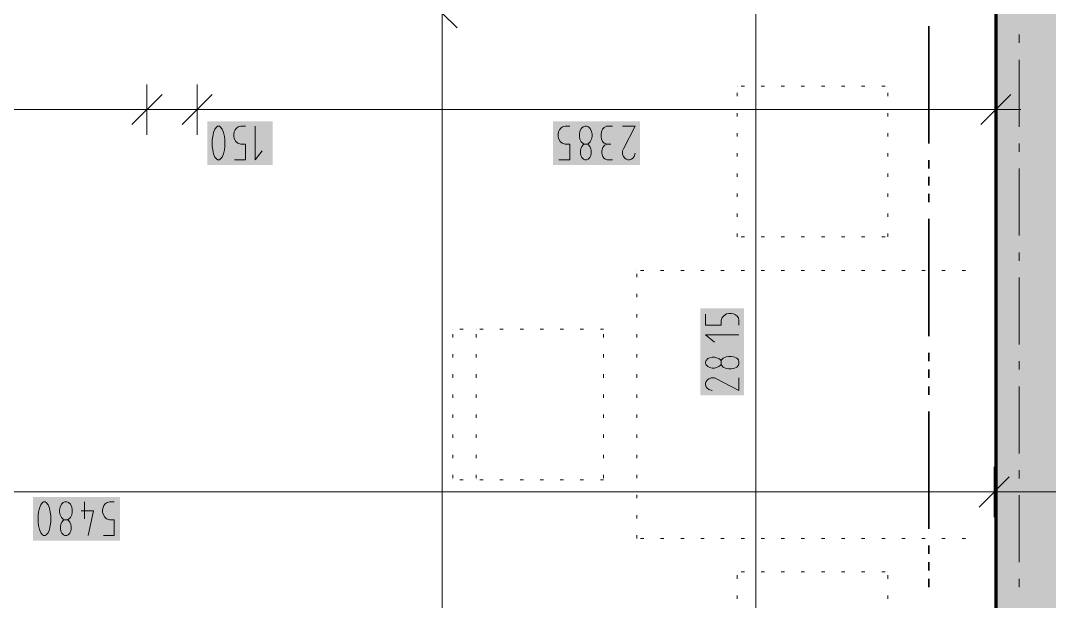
# Model space of a CAD drawing. Header units: millimetres. Extents: x 0 to 594, y 0 to 420.
# Drawn here: x 96.13 to 127.62, y 148.76 to 166.53 of the extents above; entities that cross this region are included whole.
import ezdxf

# ---------------------------------------------------------------- set-up
doc = ezdxf.new("R2010")
doc.units = ezdxf.units.MM
doc.header["$LTSCALE"] = 8
for name, color, linetype in [('PDF_Koty delkove', 7, 'Continuous'), ('PDF_Nabytek', 7, 'Continuous'), ('PDF_Osy hlavni', 7, 'Continuous'), ('PDF_Pozarni useky', 7, 'Continuous'), ('PDF_Steny obvodove nosne', 7, 'Continuous')]:
    doc.layers.add(name, color=color, linetype=linetype)

msp = doc.modelspace()

# ---------------------------------------------------------------- linework, layer by layer
at = {"layer": 'PDF_Koty delkove', "lineweight": 18}
for points in [[(118.628, 141.969), (118.628, 159.753), (118.628, 161.916), (118.628, 164.553), (118.628, 165.806), (118.628, 168.065), (118.628, 169.31), (118.628, 170.823), (118.628, 173.437), (118.628, 180.15), (118.628, 182.2), (118.628, 182.508), (118.628, 184.353), (118.628, 201.265), (118.628, 203.11), (118.628, 203.418), (118.628, 205.468), (118.628, 205.621), (118.628, 220.535), (118.628, 221.662), (118.628, 244.878)], [(109.028, 125.57), (109.028, 146.72), (109.028, 166.774), (109.028, 170.823), (109.028, 172.77), (109.028, 180.15)], [(109.489, 166.313), (108.566, 167.235)], [(99.996, 164.58), (99.996, 163.811), (99.996, 163.043)], [(101.533, 164.58), (101.533, 163.811), (101.533, 163.043)], [(125.979, 164.58), (125.979, 163.811), (125.979, 163.043)], [(100.457, 164.273), (99.535, 163.35)], [(101.995, 164.273), (101.072, 163.35)], [(126.441, 164.273), (125.518, 163.35)], [(68.99, 163.811), (69.759, 163.811), (99.996, 163.811), (101.533, 163.811), (115.214, 163.811), (125.979, 163.811), (126.748, 163.811)], [(102.679, 162.274), (103.007, 162.274), (103.007, 162.752), (102.87, 162.752), (102.775, 162.786), (102.72, 162.838), (102.665, 162.923), (102.651, 162.99), (102.651, 163.059), (102.665, 163.128), (102.693, 163.195), (102.734, 163.247), (102.788, 163.281), (102.87, 163.299), (103.007, 163.299)], [(103.308, 163.299), (103.308, 162.274), (103.527, 162.547)], [(112.606, 162.274), (112.935, 162.274), (112.935, 162.752), (112.797, 162.752), (112.702, 162.786), (112.647, 162.838), (112.593, 162.923), (112.579, 162.99), (112.579, 163.059), (112.593, 163.128), (112.62, 163.195), (112.661, 163.247), (112.715, 163.281), (112.797, 163.299), (112.935, 163.299)], [(113.29, 162.82), (113.345, 162.769), (113.372, 162.752), (113.482, 162.752), (113.509, 162.769), (113.565, 162.82), (113.606, 162.905), (113.62, 162.99), (113.62, 163.059), (113.606, 163.144), (113.565, 163.23), (113.509, 163.281), (113.454, 163.299), (113.4, 163.299), (113.345, 163.281), (113.29, 163.23), (113.25, 163.144), (113.236, 163.059)], [(114.249, 163.299), (114.057, 163.299), (113.989, 163.264), (113.934, 163.213), (113.907, 163.128), (113.893, 163.059), (113.893, 162.99), (113.907, 162.905), (113.934, 162.838), (113.989, 162.786), (114.084, 162.752)], [(114.55, 163.299), (114.934, 163.299), (114.577, 162.615), (114.55, 162.547), (114.55, 162.444), (114.577, 162.376), (114.618, 162.325), (114.659, 162.29), (114.714, 162.274), (114.769, 162.274), (114.824, 162.29), (114.865, 162.325), (114.906, 162.376), (114.934, 162.478)], [(113.236, 163.059), (113.236, 162.99), (113.25, 162.905), (113.29, 162.82)], [(113.482, 162.752), (113.509, 162.734), (113.551, 162.683), (113.578, 162.615), (113.592, 162.547), (113.592, 162.478), (113.578, 162.41), (113.551, 162.342), (113.496, 162.29), (113.454, 162.274), (113.4, 162.274), (113.359, 162.29), (113.304, 162.342), (113.277, 162.41), (113.263, 162.478), (113.263, 162.547), (113.277, 162.615), (113.304, 162.683), (113.345, 162.734), (113.372, 162.752)], [(114.249, 162.274), (114.084, 162.274), (114.029, 162.29), (113.975, 162.325), (113.947, 162.376), (113.92, 162.478), (113.92, 162.547), (113.947, 162.649), (114.002, 162.718), (114.084, 162.752), (114.194, 162.752)], [(117.091, 157.547), (117.091, 157.218), (117.568, 157.218), (117.568, 157.355), (117.603, 157.45), (117.654, 157.505), (117.739, 157.56), (117.807, 157.574), (117.876, 157.574), (117.944, 157.56), (118.012, 157.533), (118.063, 157.492), (118.098, 157.437), (118.116, 157.355), (118.116, 157.218)], [(118.116, 156.917), (117.091, 156.917), (117.363, 156.698)], [(117.568, 156.013), (117.551, 155.986), (117.5, 155.945), (117.432, 155.918), (117.363, 155.904), (117.295, 155.904), (117.227, 155.918), (117.158, 155.945), (117.107, 156), (117.091, 156.041), (117.091, 156.095), (117.107, 156.136), (117.158, 156.191), (117.227, 156.218), (117.295, 156.232), (117.363, 156.232), (117.432, 156.218), (117.5, 156.191), (117.551, 156.15), (117.568, 156.123)], [(117.876, 156.26), (117.807, 156.26), (117.722, 156.246), (117.637, 156.205), (117.586, 156.15), (117.568, 156.123), (117.568, 156.013), (117.586, 155.986), (117.637, 155.931), (117.722, 155.89), (117.807, 155.876), (117.876, 155.876), (117.961, 155.89), (118.047, 155.931), (118.098, 155.986), (118.116, 156.041), (118.116, 156.095)], [(118.116, 156.095), (118.098, 156.15), (118.047, 156.205), (117.961, 156.246), (117.876, 156.26)], [(118.116, 155.603), (118.116, 155.219), (117.432, 155.575), (117.363, 155.603), (117.261, 155.603), (117.193, 155.575), (117.142, 155.534), (117.107, 155.493), (117.091, 155.438), (117.091, 155.384), (117.107, 155.329), (117.142, 155.288), (117.193, 155.247), (117.295, 155.219)], [(125.928, 152.88), (125.928, 152.111), (125.928, 151.343)], [(126.389, 152.573), (125.467, 151.65)], [(287.364, 152.111), (285.212, 152.111), (258.921, 152.111), (257.434, 152.111), (222.79, 152.111), (220.637, 152.111), (185.993, 152.111), (184.506, 152.111), (158.215, 152.111), (156.063, 152.111), (143.251, 152.111), (140.893, 152.111), (128.081, 152.111), (125.928, 152.111), (69.759, 152.111), (65.966, 152.111), (65.197, 152.111)], [(97.008, 151.615), (96.967, 151.718), (96.912, 151.786), (96.884, 151.804), (96.83, 151.804), (96.802, 151.786), (96.748, 151.718), (96.707, 151.615), (96.68, 151.495), (96.666, 151.393)], [(97.432, 151.274), (97.459, 151.256), (97.569, 151.256), (97.597, 151.274), (97.652, 151.325), (97.693, 151.41), (97.707, 151.495), (97.707, 151.564), (97.693, 151.649), (97.652, 151.735), (97.597, 151.786), (97.541, 151.804), (97.487, 151.804), (97.432, 151.786), (97.377, 151.735), (97.337, 151.649), (97.323, 151.564)], [(98.089, 151.804), (98.089, 151.291)], [(98.664, 150.779), (98.993, 150.779), (98.993, 151.256), (98.856, 151.256), (98.76, 151.291), (98.705, 151.343), (98.651, 151.428), (98.637, 151.495), (98.637, 151.564), (98.651, 151.633), (98.678, 151.7), (98.719, 151.752), (98.773, 151.786), (98.856, 151.804), (98.993, 151.804)], [(96.666, 151.393), (96.666, 151.188), (96.68, 151.086), (96.707, 150.966), (96.748, 150.864), (96.802, 150.795), (96.83, 150.779), (96.884, 150.779), (96.912, 150.795), (96.967, 150.864), (97.008, 150.966), (97.036, 151.086), (97.049, 151.188), (97.049, 151.393), (97.036, 151.495), (97.008, 151.615)], [(97.323, 151.564), (97.323, 151.495), (97.337, 151.41), (97.377, 151.325), (97.432, 151.274)], [(97.98, 151.53), (98.364, 151.53), (98.199, 150.779)], [(97.569, 151.256), (97.597, 151.239), (97.638, 151.188), (97.665, 151.12), (97.679, 151.052), (97.679, 150.983), (97.665, 150.915), (97.638, 150.847), (97.583, 150.795), (97.541, 150.779), (97.487, 150.779), (97.446, 150.795), (97.391, 150.847), (97.364, 150.915), (97.35, 150.983), (97.35, 151.052), (97.364, 151.12), (97.391, 151.188), (97.432, 151.239), (97.459, 151.256)]]:
    msp.add_lwpolyline(points, dxfattribs=at)
msp.add_lwpolyline([(101.994, 162.888), (101.994, 162.683), (102.008, 162.581), (102.035, 162.461), (102.076, 162.359), (102.131, 162.29), (102.159, 162.274), (102.213, 162.274), (102.241, 162.29), (102.295, 162.359), (102.336, 162.461), (102.364, 162.581), (102.378, 162.683), (102.378, 162.888), (102.364, 162.99), (102.336, 163.11), (102.295, 163.213), (102.241, 163.281), (102.213, 163.299), (102.159, 163.299), (102.131, 163.281), (102.076, 163.213), (102.035, 163.11), (102.008, 162.99)], close=True, dxfattribs=at)
at = {"layer": 'PDF_Koty delkove', "color": 7, "lineweight": 18, "true_color": 0xffffff, "transparency": 33554559}
for points in [[(103.846, 163.453), (101.841, 163.453), (103.846, 162.12), (101.841, 162.12)], [(115.087, 163.453), (112.425, 163.453), (115.087, 162.12), (112.425, 162.12)], [(118.269, 155.065), (118.269, 157.727), (116.937, 155.065), (116.937, 157.727)], [(99.174, 151.958), (96.512, 151.958), (99.174, 150.625), (96.512, 150.625)]]:
    msp.add_solid(points, dxfattribs=at)
at = {"layer": 'PDF_Nabytek', "lineweight": 13}
for points in [[(118.061, 164.528), (118.061, 164.528)], [(118.061, 164.528), (118.061, 164.528)], [(118.281, 164.528), (118.179, 164.528)], [(118.896, 164.528), (118.794, 164.528)], [(119.511, 164.528), (119.409, 164.528)], [(120.126, 164.528), (120.024, 164.528)], [(120.741, 164.528), (120.639, 164.528)], [(121.356, 164.528), (121.254, 164.528)], [(121.971, 164.528), (121.869, 164.528)], [(122.586, 164.528), (122.484, 164.528)], [(122.673, 164.528), (122.673, 164.528)], [(122.673, 164.528), (122.673, 164.528)], [(118.061, 164.218), (118.061, 164.32)], [(122.673, 164.218), (122.673, 164.32)], [(118.061, 163.81), (118.061, 163.81)], [(118.281, 163.81), (118.179, 163.81)], [(118.896, 163.81), (118.794, 163.81)], [(119.511, 163.81), (119.409, 163.81)], [(120.126, 163.81), (120.024, 163.81)], [(120.741, 163.81), (120.639, 163.81)], [(121.356, 163.81), (121.254, 163.81)], [(121.971, 163.81), (121.869, 163.81)], [(122.586, 163.81), (122.484, 163.81)], [(122.673, 163.81), (122.673, 163.81)], [(118.061, 163.603), (118.061, 163.705)], [(122.673, 163.603), (122.673, 163.705)], [(118.061, 162.988), (118.061, 163.09)], [(122.673, 162.988), (122.673, 163.09)], [(118.061, 162.373), (118.061, 162.475)], [(122.673, 162.373), (122.673, 162.475)], [(118.061, 161.758), (118.061, 161.86)], [(122.673, 161.758), (122.673, 161.86)], [(118.061, 161.143), (118.061, 161.245)], [(122.673, 161.143), (122.673, 161.245)], [(118.061, 160.528), (118.061, 160.63)], [(122.673, 160.528), (122.673, 160.63)], [(118.061, 159.915), (118.061, 160.015)], [(122.673, 159.915), (122.673, 160.015)], [(118.061, 159.915), (118.061, 159.915)], [(118.061, 159.915), (118.061, 159.915)], [(118.281, 159.915), (118.179, 159.915)], [(118.896, 159.915), (118.794, 159.915)], [(119.511, 159.915), (119.409, 159.915)], [(120.126, 159.915), (120.024, 159.915)], [(120.741, 159.915), (120.639, 159.915)], [(121.356, 159.915), (121.254, 159.915)], [(121.971, 159.915), (121.869, 159.915)], [(122.586, 159.915), (122.484, 159.915)], [(122.673, 159.915), (122.673, 159.915)], [(122.673, 159.915), (122.673, 159.915)], [(114.99, 158.89), (114.99, 158.89)], [(114.99, 158.89), (114.99, 158.89)], [(114.99, 158.683), (114.99, 158.785)], [(115.206, 158.89), (115.104, 158.89)], [(115.821, 158.89), (115.719, 158.89)], [(116.436, 158.89), (116.334, 158.89)], [(117.051, 158.89), (116.949, 158.89)], [(117.666, 158.89), (117.564, 158.89)], [(118.281, 158.89), (118.179, 158.89)], [(118.896, 158.89), (118.794, 158.89)], [(119.511, 158.89), (119.409, 158.89)], [(120.126, 158.89), (120.024, 158.89)], [(120.741, 158.89), (120.639, 158.89)], [(121.356, 158.89), (121.254, 158.89)], [(121.971, 158.89), (121.869, 158.89)], [(122.586, 158.89), (122.484, 158.89)], [(123.201, 158.89), (123.099, 158.89)], [(123.816, 158.89), (123.714, 158.89)], [(124.431, 158.89), (124.329, 158.89)], [(125.046, 158.89), (124.944, 158.89)], [(114.99, 158.068), (114.99, 158.17)], [(114.99, 157.453), (114.99, 157.555)], [(109.353, 157.097), (109.353, 157.097)], [(109.353, 157.097), (109.353, 157.097)], [(109.353, 156.838), (109.353, 156.94)], [(109.671, 157.097), (109.569, 157.097)], [(110.07, 157.097), (110.07, 157.097)], [(110.07, 156.838), (110.07, 156.94)], [(110.286, 157.097), (110.184, 157.097)], [(110.901, 157.097), (110.799, 157.097)], [(111.516, 157.097), (111.414, 157.097)], [(112.131, 157.097), (112.029, 157.097)], [(112.746, 157.097), (112.644, 157.097)], [(113.361, 157.097), (113.259, 157.097)], [(113.965, 157.097), (113.874, 157.097)], [(113.965, 157.097), (113.965, 157.097)], [(113.965, 156.838), (113.965, 156.94)], [(114.99, 156.838), (114.99, 156.94)], [(109.353, 156.223), (109.353, 156.325)], [(110.07, 156.223), (110.07, 156.325)], [(113.965, 156.223), (113.965, 156.325)], [(114.99, 156.223), (114.99, 156.325)], [(109.353, 155.608), (109.353, 155.711)], [(110.07, 155.608), (110.07, 155.711)], [(113.965, 155.608), (113.965, 155.711)], [(114.99, 155.608), (114.99, 155.711)], [(109.353, 154.993), (109.353, 155.096)], [(110.07, 154.993), (110.07, 155.096)], [(113.965, 154.993), (113.965, 155.096)], [(114.99, 154.993), (114.99, 155.096)], [(109.353, 154.378), (109.353, 154.481)], [(110.07, 154.378), (110.07, 154.481)], [(113.965, 154.378), (113.965, 154.481)], [(114.99, 154.378), (114.99, 154.481)], [(109.353, 153.763), (109.353, 153.866)], [(110.07, 153.763), (110.07, 153.866)], [(113.965, 153.763), (113.965, 153.866)], [(114.99, 153.763), (114.99, 153.866)], [(109.353, 153.148), (109.353, 153.251)], [(110.07, 153.148), (110.07, 153.251)], [(113.965, 153.148), (113.965, 153.251)], [(114.99, 153.148), (114.99, 153.251)], [(109.353, 152.533), (109.353, 152.636)], [(109.353, 152.484), (109.353, 152.484)], [(109.353, 152.484), (109.353, 152.484)], [(109.671, 152.484), (109.569, 152.484)], [(110.07, 152.533), (110.07, 152.636)], [(110.07, 152.484), (110.07, 152.484)], [(110.286, 152.484), (110.184, 152.484)], [(110.901, 152.484), (110.799, 152.484)], [(111.516, 152.484), (111.414, 152.484)], [(112.131, 152.484), (112.029, 152.484)], [(112.746, 152.484), (112.644, 152.484)], [(113.361, 152.484), (113.259, 152.484)], [(113.965, 152.484), (113.874, 152.484)], [(113.965, 152.533), (113.965, 152.636)], [(113.965, 152.484), (113.965, 152.484)], [(113.965, 152.484), (113.965, 152.484)], [(114.99, 152.533), (114.99, 152.636)], [(114.99, 151.918), (114.99, 152.021)], [(114.99, 151.303), (114.99, 151.406)], [(114.99, 150.69), (114.99, 150.791)], [(114.99, 150.69), (114.99, 150.69)], [(115.206, 150.69), (115.104, 150.69)], [(115.821, 150.69), (115.719, 150.69)], [(116.436, 150.69), (116.334, 150.69)], [(117.051, 150.69), (116.949, 150.69)], [(117.666, 150.69), (117.564, 150.69)], [(118.281, 150.69), (118.179, 150.69)], [(118.896, 150.69), (118.794, 150.69)], [(119.511, 150.69), (119.409, 150.69)], [(120.126, 150.69), (120.024, 150.69)], [(120.741, 150.69), (120.639, 150.69)], [(121.356, 150.69), (121.254, 150.69)], [(121.971, 150.69), (121.869, 150.69)], [(122.586, 150.69), (122.484, 150.69)], [(123.201, 150.69), (123.099, 150.69)], [(123.816, 150.69), (123.714, 150.69)], [(124.431, 150.69), (124.329, 150.69)], [(125.046, 150.69), (124.944, 150.69)], [(118.061, 149.665), (118.061, 149.665)], [(118.061, 149.665), (118.061, 149.665)], [(118.281, 149.665), (118.179, 149.665)], [(118.896, 149.665), (118.794, 149.665)], [(119.511, 149.665), (119.409, 149.665)], [(120.126, 149.665), (120.024, 149.665)], [(120.741, 149.665), (120.639, 149.665)], [(121.356, 149.665), (121.254, 149.665)], [(121.971, 149.665), (121.869, 149.665)], [(122.586, 149.665), (122.484, 149.665)], [(122.673, 149.665), (122.673, 149.665)], [(122.673, 149.665), (122.673, 149.665)], [(118.061, 149.458), (118.061, 149.561)], [(122.673, 149.458), (122.673, 149.561)], [(118.061, 148.843), (118.061, 148.946)], [(122.673, 148.843), (122.673, 148.946)]]:
    msp.add_lwpolyline(points, dxfattribs=at)
at = {"layer": 'PDF_Osy hlavni', "lineweight": 18}
for points in [[(126.697, 165.849), (126.697, 166.106)], [(126.697, 163.287), (126.697, 165.337)], [(126.697, 162.518), (126.697, 162.774)], [(126.697, 159.956), (126.697, 162.006)], [(126.697, 159.187), (126.697, 159.443)], [(126.697, 156.624), (126.697, 158.674)], [(126.697, 155.856), (126.697, 156.112)], [(126.697, 153.293), (126.697, 155.343)], [(126.697, 152.524), (126.697, 152.781)], [(126.697, 149.962), (126.697, 152.012)], [(126.697, 149.193), (126.697, 149.449)]]:
    msp.add_lwpolyline(points, dxfattribs=at)
at = {"layer": 'PDF_Pozarni useky', "lineweight": 35}
for points in [[(123.929, 162.774), (123.929, 166.362)], [(123.929, 162.006), (123.929, 162.262)], [(123.929, 161.493), (123.929, 161.749)], [(123.929, 160.981), (123.929, 161.237)], [(123.929, 156.881), (123.929, 160.468)], [(123.929, 156.112), (123.929, 156.368)], [(123.929, 155.599), (123.929, 155.856)], [(123.929, 155.087), (123.929, 155.343)], [(123.929, 150.987), (123.929, 154.574)], [(123.929, 150.218), (123.929, 150.474)], [(123.929, 149.706), (123.929, 149.962)], [(123.929, 149.193), (123.929, 149.449)]]:
    msp.add_lwpolyline(points, dxfattribs=at)
at = {"layer": 'PDF_Steny obvodove nosne', "lineweight": 70}
msp.add_lwpolyline([(101.38, 182.2), (101.38, 180.15), (103.173, 180.15), (109.938, 180.15), (112.398, 180.15), (125.979, 180.15), (125.979, 173.437), (125.979, 170.823), (125.979, 141.969), (125.979, 139.561), (128.029, 139.561)], dxfattribs=at)
at = {"layer": 'PDF_Steny obvodove nosne', "color": 9, "lineweight": 9, "true_color": 0xc0c0c0, "transparency": 33554559}
msp.add_solid([(125.979, 182.2), (125.979, 139.561), (128.029, 182.2), (128.029, 139.561)], dxfattribs=at)

doc.saveas('drawing.dxf')
